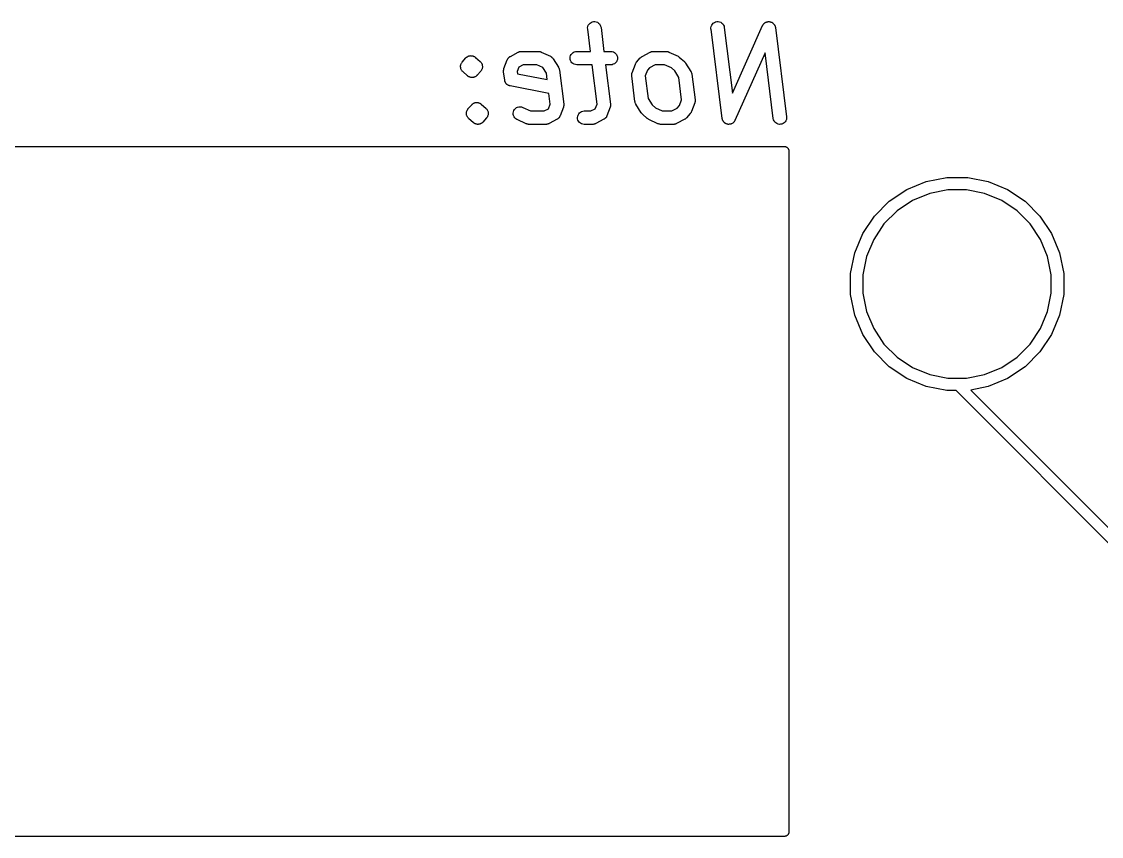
# Model space of a CAD drawing. Extents: x 123.5 to 170.1, y -121.6 to -90.
# Drawn here: x 136.56 to 148.65, y -99.11 to -89.99 of the extents above; entities that cross this region are included whole.
import ezdxf

# ---------------------------------------------------------------- set-up
doc = ezdxf.new("R2010")
doc.units = 0
doc.layers.add('BLACK', color=7, linetype='CONTINUOUS')

msp = doc.modelspace()

# ---------------------------------------------------------------- linework, layer by layer
at = {"layer": 'BLACK', "linetype": 'CONTINUOUS'}
for p, q in [((142.894, -90.0605), (142.897, -90.0461)), ((142.897, -90.0461), (142.902, -90.0325)), ((142.902, -90.0325), (142.91, -90.0202)), ((142.91, -90.0202), (142.921, -90.0097)), ((142.921, -90.0097), (142.933, -90.0014)), ((142.933, -90.0014), (142.946, -89.9955)), ((142.946, -89.9955), (142.96, -89.9924)), ((142.96, -89.9924), (142.975, -89.9921)), ((142.975, -89.9921), (142.989, -89.9947)), ((142.989, -89.9947), (143.003, -90)), ((143.003, -90), (143.015, -90.0078)), ((143.015, -90.0078), (143.026, -90.0179)), ((143.026, -90.0179), (143.034, -90.0299)), ((143.034, -90.0299), (143.04, -90.0433)), ((143.04, -90.0433), (143.044, -90.0576)), ((143.044, -90.0576), (143.077, -90.3252)), ((144.275, -90.0605), (144.278, -90.0461)), ((144.278, -90.0461), (144.283, -90.0325)), ((144.283, -90.0325), (144.291, -90.0202)), ((144.291, -90.0202), (144.301, -90.0097)), ((144.301, -90.0097), (144.314, -90.0014)), ((144.314, -90.0014), (144.327, -89.9955)), ((144.327, -89.9955), (144.341, -89.9924)), ((144.341, -89.9924), (144.356, -89.9921)), ((144.356, -89.9921), (144.37, -89.9947)), ((144.37, -89.9947), (144.384, -90)), ((144.384, -90), (144.396, -90.0078)), ((144.396, -90.0078), (144.407, -90.0179)), ((144.407, -90.0179), (144.415, -90.0299)), ((144.415, -90.0299), (144.421, -90.0433)), ((144.421, -90.0433), (144.424, -90.0576)), ((144.424, -90.0576), (144.516, -90.7909)), ((144.516, -90.7909), (144.853, -90.0363)), ((144.853, -90.0354), (144.854, -90.034)), ((144.853, -90.0363), (144.853, -90.0354)), ((144.854, -90.034), (144.855, -90.0325)), ((144.855, -90.0325), (144.858, -90.0277)), ((144.858, -90.0277), (144.861, -90.0227)), ((144.861, -90.0227), (144.862, -90.0215)), ((144.862, -90.0215), (144.863, -90.0202)), ((144.863, -90.0202), (144.867, -90.0161)), ((144.867, -90.0161), (144.871, -90.0118)), ((144.871, -90.0118), (144.872, -90.0108)), ((144.872, -90.0108), (144.873, -90.0097)), ((144.873, -90.0097), (144.878, -90.0064)), ((144.878, -90.0064), (144.882, -90.003)), ((144.882, -90.003), (144.884, -90.0023)), ((144.884, -90.0023), (144.885, -90.0014)), ((144.885, -90.0014), (144.89, -89.9991)), ((144.89, -89.9991), (144.895, -89.9966)), ((144.895, -89.9966), (144.897, -89.9962)), ((144.897, -89.9962), (144.898, -89.9955)), ((144.898, -89.9955), (144.904, -89.9943)), ((144.904, -89.9943), (144.91, -89.9928)), ((144.91, -89.9928), (144.911, -89.9927)), ((144.911, -89.9927), (144.913, -89.9924)), ((144.913, -89.9924), (144.918, -89.9923)), ((144.918, -89.9923), (144.924, -89.9919)), ((144.924, -89.9919), (144.926, -89.9921)), ((144.926, -89.9921), (144.927, -89.9921)), ((144.927, -89.9921), (144.933, -89.9931)), ((144.933, -89.9931), (144.939, -89.9939)), ((144.939, -89.9939), (144.94, -89.9944)), ((144.94, -89.9944), (144.942, -89.9947)), ((144.942, -89.9947), (144.947, -89.9968)), ((144.947, -89.9968), (144.953, -89.9986)), ((144.953, -89.9986), (144.954, -89.9994)), ((144.954, -89.9994), (144.955, -90)), ((144.955, -90), (144.96, -90.0031)), ((144.96, -90.0031), (144.965, -90.0059)), ((144.965, -90.0059), (144.966, -90.007)), ((144.966, -90.007), (144.968, -90.0078)), ((144.968, -90.0078), (144.972, -90.0118)), ((144.972, -90.0118), (144.976, -90.0156)), ((144.976, -90.0156), (144.977, -90.0169)), ((144.977, -90.0169), (144.978, -90.0179)), ((144.978, -90.0179), (144.982, -90.0226)), ((144.982, -90.0226), (144.985, -90.0272)), ((144.985, -90.0272), (144.986, -90.0286)), ((144.986, -90.0286), (144.987, -90.0299)), ((144.987, -90.0299), (144.989, -90.0352)), ((144.989, -90.0352), (144.992, -90.0403)), ((144.992, -90.0403), (144.992, -90.0418)), ((144.992, -90.0418), (144.993, -90.0433)), ((144.993, -90.0433), (144.994, -90.0489)), ((144.994, -90.0489), (144.995, -90.0544)), ((144.995, -90.0544), (144.996, -90.056)), ((144.996, -90.056), (144.996, -90.0576)), ((144.996, -90.0576), (145.121, -91.0576)), ((142.895, -90.0751), (142.894, -90.0605)), ((142.895, -90.0762), (142.895, -90.0751)), ((142.926, -90.3252), (142.895, -90.0762)), ((144.275, -90.0751), (144.275, -90.0605)), ((144.276, -90.0762), (144.275, -90.0751)), ((144.401, -91.0762), (144.276, -90.0762)), ((141.49, -90.4461), (141.532, -90.3984)), ((141.532, -90.3976), (141.536, -90.3942)), ((141.532, -90.3977), (141.532, -90.3976)), ((141.532, -90.3976), (141.532, -90.3976)), ((141.532, -90.3984), (141.532, -90.3977)), ((141.536, -90.3942), (141.54, -90.3907)), ((141.54, -90.3907), (141.541, -90.3893)), ((141.541, -90.3893), (141.543, -90.3878)), ((141.543, -90.3878), (141.548, -90.3852)), ((141.543, -90.3878), (141.543, -90.3878)), ((141.543, -90.3878), (141.543, -90.3878)), ((141.548, -90.3852), (141.552, -90.3823)), ((141.552, -90.3823), (141.554, -90.3814)), ((141.554, -90.3814), (141.556, -90.3802)), ((141.556, -90.3802), (141.56, -90.3785)), ((141.556, -90.3802), (141.556, -90.3802)), ((141.556, -90.3802), (141.556, -90.3802)), ((141.56, -90.3785), (141.565, -90.3765)), ((141.565, -90.3765), (141.567, -90.376)), ((141.567, -90.376), (141.569, -90.3752)), ((141.569, -90.3752), (141.569, -90.3752)), ((141.569, -90.3752), (141.57, -90.3752)), ((141.57, -90.3752), (141.574, -90.3744)), ((141.574, -90.3744), (141.579, -90.3733)), ((141.579, -90.3733), (141.582, -90.3733)), ((141.582, -90.3733), (141.584, -90.373)), ((141.584, -90.373), (141.584, -90.3729)), ((141.584, -90.3729), (141.589, -90.3732)), ((141.584, -90.373), (141.584, -90.373)), ((141.589, -90.3732), (141.594, -90.3731)), ((141.594, -90.3731), (141.596, -90.3735)), ((141.596, -90.3735), (141.599, -90.3736)), ((141.599, -90.3736), (141.599, -90.3736)), ((141.599, -90.3736), (141.599, -90.3736)), ((141.599, -90.3736), (141.603, -90.3747)), ((141.603, -90.3747), (141.608, -90.3756)), ((141.608, -90.3756), (141.611, -90.3765)), ((141.611, -90.3765), (141.613, -90.377)), ((141.613, -90.377), (141.613, -90.377)), ((141.613, -90.377), (141.613, -90.377)), ((141.613, -90.377), (141.617, -90.3791)), ((141.617, -90.3791), (141.622, -90.3809)), ((141.622, -90.3809), (141.624, -90.3822)), ((141.624, -90.3822), (141.626, -90.3831)), ((141.626, -90.3831), (141.626, -90.3832)), ((141.626, -90.3832), (141.626, -90.3832)), ((141.626, -90.3832), (141.63, -90.3861)), ((141.63, -90.3861), (141.634, -90.3888)), ((141.634, -90.3888), (141.636, -90.3904)), ((141.636, -90.3904), (141.638, -90.3917)), ((141.638, -90.3917), (141.638, -90.3918)), ((141.638, -90.3918), (141.638, -90.3918)), ((141.638, -90.3918), (141.692, -90.4394)), ((141.958, -90.5167), (141.994, -90.4215)), ((141.994, -90.4205), (141.997, -90.4164)), ((141.994, -90.4215), (141.994, -90.4205)), ((141.997, -90.4164), (141.998, -90.4122)), ((141.998, -90.4122), (142, -90.4099)), ((142, -90.4099), (142.001, -90.4075)), ((142.001, -90.4075), (142.004, -90.4039)), ((142.004, -90.4039), (142.006, -90.4001)), ((142.006, -90.4001), (142.008, -90.3981)), ((142.008, -90.3981), (142.01, -90.396)), ((142.01, -90.396), (142.014, -90.393)), ((142.014, -90.393), (142.017, -90.3898)), ((142.017, -90.3898), (142.019, -90.3882)), ((142.019, -90.3882), (142.021, -90.3864)), ((142.021, -90.3864), (142.025, -90.3842)), ((142.025, -90.3842), (142.029, -90.3817)), ((142.029, -90.3817), (142.118, -90.334)), ((142.118, -90.334), (142.119, -90.3336)), ((142.119, -90.3336), (142.122, -90.3324)), ((142.122, -90.3324), (142.125, -90.3309)), ((142.125, -90.3309), (142.129, -90.3297)), ((142.129, -90.3297), (142.133, -90.3281)), ((142.133, -90.3281), (142.136, -90.3276)), ((142.136, -90.3276), (142.139, -90.3266)), ((142.139, -90.3266), (142.143, -90.3262)), ((142.143, -90.3262), (142.147, -90.3255)), ((142.147, -90.3255), (142.15, -90.3255)), ((142.15, -90.3255), (142.154, -90.3252)), ((142.154, -90.3252), (142.344, -90.3252)), ((142.344, -90.3252), (142.345, -90.3252)), ((142.345, -90.3252), (142.346, -90.3254)), ((142.346, -90.3254), (142.348, -90.3253)), ((142.348, -90.3253), (142.354, -90.3262)), ((142.354, -90.3262), (142.36, -90.3269)), ((142.36, -90.3269), (142.361, -90.3272)), ((142.361, -90.3272), (142.362, -90.3274)), ((142.362, -90.3274), (142.368, -90.3295)), ((142.368, -90.3295), (142.374, -90.3313)), ((142.374, -90.3313), (142.375, -90.3319)), ((142.375, -90.3319), (142.376, -90.3324)), ((142.376, -90.3324), (142.477, -90.38)), ((142.477, -90.38), (142.478, -90.3804)), ((142.478, -90.3804), (142.483, -90.3837)), ((142.483, -90.3837), (142.489, -90.3868)), ((142.489, -90.3868), (142.49, -90.3875)), ((142.49, -90.3875), (142.491, -90.3881)), ((142.491, -90.3881), (142.495, -90.3923)), ((142.495, -90.3923), (142.5, -90.3965)), ((142.5, -90.3965), (142.501, -90.3973)), ((142.501, -90.3973), (142.501, -90.398)), ((142.501, -90.398), (142.505, -90.4031)), ((142.505, -90.4031), (142.509, -90.4081)), ((142.509, -90.4081), (142.568, -90.5033)), ((142.698, -90.3997), (142.699, -90.3851)), ((142.699, -90.4143), (142.698, -90.3997)), ((142.699, -90.3851), (142.704, -90.3712)), ((142.703, -90.4283), (142.699, -90.4143)), ((142.704, -90.3712), (142.71, -90.3583)), ((142.71, -90.3583), (142.72, -90.347)), ((142.72, -90.347), (142.731, -90.3377)), ((142.731, -90.3377), (142.744, -90.3309)), ((142.744, -90.3309), (142.758, -90.3266)), ((142.758, -90.3266), (142.773, -90.3252)), ((142.773, -90.3252), (142.926, -90.3252)), ((143.077, -90.3252), (143.154, -90.3252)), ((143.154, -90.3252), (143.155, -90.3252)), ((143.155, -90.3252), (143.169, -90.3269)), ((143.169, -90.3269), (143.183, -90.3313)), ((143.183, -90.3313), (143.196, -90.3383)), ((143.196, -90.3383), (143.207, -90.3477)), ((143.207, -90.3477), (143.216, -90.3591)), ((143.216, -90.3591), (143.223, -90.3721)), ((143.223, -90.3721), (143.227, -90.3862)), ((143.227, -90.4153), (143.223, -90.4293)), ((143.227, -90.3862), (143.229, -90.4007)), ((143.229, -90.4007), (143.227, -90.4153)), ((143.442, -90.4461), (143.484, -90.3984)), ((143.484, -90.3984), (143.485, -90.3977)), ((143.485, -90.3977), (143.489, -90.3938)), ((143.489, -90.3938), (143.493, -90.3898)), ((143.493, -90.3898), (143.494, -90.3889)), ((143.494, -90.3889), (143.496, -90.3878)), ((143.496, -90.3878), (143.5, -90.3848)), ((143.5, -90.3848), (143.505, -90.3817)), ((143.505, -90.3817), (143.594, -90.334)), ((143.594, -90.334), (143.595, -90.3336)), ((143.595, -90.3336), (143.598, -90.3324)), ((143.598, -90.3324), (143.601, -90.3309)), ((143.601, -90.3309), (143.605, -90.3297)), ((143.605, -90.3297), (143.609, -90.3281)), ((143.609, -90.3281), (143.612, -90.3276)), ((143.612, -90.3276), (143.615, -90.3266)), ((143.615, -90.3266), (143.619, -90.3262)), ((143.619, -90.3262), (143.623, -90.3255)), ((143.623, -90.3255), (143.627, -90.3255)), ((143.627, -90.3255), (143.63, -90.3252)), ((143.63, -90.3252), (143.773, -90.3252)), ((143.773, -90.3252), (143.774, -90.3252)), ((143.774, -90.3252), (143.775, -90.3254)), ((143.775, -90.3254), (143.776, -90.3253)), ((143.776, -90.3253), (143.782, -90.3262)), ((143.782, -90.3262), (143.788, -90.3269)), ((143.788, -90.3269), (143.789, -90.3272)), ((143.789, -90.3272), (143.791, -90.3274)), ((143.791, -90.3274), (143.796, -90.3295)), ((143.796, -90.3295), (143.802, -90.3313)), ((143.802, -90.3313), (143.803, -90.3319)), ((143.803, -90.3319), (143.805, -90.3324)), ((143.805, -90.3324), (143.906, -90.38)), ((143.906, -90.38), (143.907, -90.3804)), ((143.907, -90.3804), (143.909, -90.3819)), ((143.909, -90.3819), (143.912, -90.3832)), ((143.912, -90.3832), (143.915, -90.3858)), ((143.915, -90.3858), (143.919, -90.3881)), ((143.919, -90.3881), (143.921, -90.3901)), ((143.921, -90.3901), (143.924, -90.3918)), ((143.924, -90.3918), (143.977, -90.4394)), ((144.88, -90.3429), (144.544, -91.0975)), ((144.972, -91.0762), (144.88, -90.3429)), ((141.472, -90.4845), (141.474, -90.4779)), ((141.472, -90.485), (141.472, -90.4845)), ((141.472, -90.4856), (141.472, -90.485)), ((141.472, -90.4923), (141.472, -90.4856)), ((141.472, -90.4991), (141.472, -90.4923)), ((141.472, -90.4996), (141.472, -90.4991)), ((141.472, -90.5002), (141.472, -90.4996)), ((141.473, -90.5068), (141.472, -90.5002)), ((141.474, -90.5136), (141.473, -90.5068)), ((141.474, -90.4779), (141.475, -90.4713)), ((141.474, -90.5141), (141.474, -90.5136)), ((141.474, -90.5146), (141.474, -90.5141)), ((141.476, -90.521), (141.474, -90.5146)), ((141.475, -90.4713), (141.476, -90.4708)), ((141.476, -90.4703), (141.479, -90.4641)), ((141.476, -90.4708), (141.476, -90.4703)), ((141.479, -90.5273), (141.476, -90.521)), ((141.479, -90.4641), (141.481, -90.458)), ((141.479, -90.5278), (141.479, -90.5273)), ((141.479, -90.5283), (141.479, -90.5278)), ((141.483, -90.5341), (141.479, -90.5283)), ((141.481, -90.458), (141.482, -90.4575)), ((141.482, -90.457), (141.486, -90.4516)), ((141.482, -90.4575), (141.482, -90.457)), ((141.486, -90.5399), (141.483, -90.5341)), ((141.486, -90.4516), (141.49, -90.4461)), ((141.486, -90.5403), (141.486, -90.5399)), ((141.487, -90.5408), (141.486, -90.5403)), ((141.491, -90.5458), (141.487, -90.5408)), ((141.692, -90.4394), (141.692, -90.4401)), ((141.692, -90.4401), (141.697, -90.4451)), ((141.697, -90.4451), (141.701, -90.4501)), ((141.702, -90.5394), (141.698, -90.5448)), ((141.701, -90.4501), (141.702, -90.4506)), ((141.702, -90.4506), (141.702, -90.451)), ((141.702, -90.451), (141.706, -90.4568)), ((141.706, -90.5339), (141.702, -90.5394)), ((141.706, -90.4568), (141.709, -90.4626)), ((141.707, -90.5329), (141.706, -90.5334)), ((141.706, -90.5334), (141.706, -90.5339)), ((141.709, -90.5268), (141.707, -90.5329)), ((141.709, -90.4626), (141.709, -90.4631)), ((141.709, -90.4631), (141.71, -90.4636)), ((141.712, -90.5207), (141.709, -90.5268)), ((141.71, -90.4636), (141.712, -90.47)), ((141.712, -90.47), (141.714, -90.4763)), ((141.713, -90.5196), (141.712, -90.5201)), ((141.712, -90.5201), (141.712, -90.5207)), ((141.714, -90.5131), (141.713, -90.5196)), ((141.714, -90.4763), (141.714, -90.4768)), ((141.714, -90.4768), (141.714, -90.4774)), ((141.714, -90.4774), (141.715, -90.4841)), ((141.716, -90.5065), (141.714, -90.5131)), ((141.715, -90.4841), (141.717, -90.4907)), ((141.717, -90.4918), (141.716, -90.4986)), ((141.716, -90.4986), (141.716, -90.5054)), ((141.716, -90.5054), (141.716, -90.5059)), ((141.716, -90.5059), (141.716, -90.5065)), ((141.717, -90.4907), (141.717, -90.4913)), ((141.717, -90.4913), (141.717, -90.4918)), ((141.954, -90.5338), (141.955, -90.5309)), ((141.954, -90.5367), (141.954, -90.5338)), ((141.954, -90.5411), (141.954, -90.5367)), ((141.954, -90.5455), (141.954, -90.5411)), ((141.955, -90.5309), (141.956, -90.5266)), ((141.956, -90.5266), (141.957, -90.5223)), ((141.957, -90.5223), (141.958, -90.5196)), ((141.958, -90.5196), (141.958, -90.5167)), ((142.125, -90.5007), (142.105, -90.5521)), ((142.172, -90.4752), (142.125, -90.5007)), ((142.327, -90.4752), (142.172, -90.4752)), ((142.393, -90.5063), (142.327, -90.4752)), ((142.432, -90.5688), (142.393, -90.5063)), ((142.568, -90.5033), (142.569, -90.5042)), ((142.569, -90.5042), (142.569, -90.5052)), ((142.569, -90.5052), (142.57, -90.5061)), ((142.57, -90.5061), (142.573, -90.5118)), ((142.573, -90.5118), (142.575, -90.5174)), ((142.575, -90.5174), (142.576, -90.5185)), ((142.576, -90.5185), (142.576, -90.5195)), ((142.576, -90.5195), (142.577, -90.5256)), ((142.577, -90.5256), (142.579, -90.5316)), ((142.579, -90.5316), (142.579, -90.5327)), ((142.579, -90.5327), (142.579, -90.5338)), ((142.579, -90.5338), (142.627, -90.9147)), ((142.71, -90.4413), (142.703, -90.4283)), ((142.719, -90.4527), (142.71, -90.4413)), ((142.73, -90.4621), (142.719, -90.4527)), ((142.743, -90.4691), (142.73, -90.4621)), ((142.757, -90.4736), (142.743, -90.4691)), ((142.772, -90.4752), (142.757, -90.4736)), ((142.773, -90.4752), (142.772, -90.4752)), ((142.945, -90.4752), (142.773, -90.4752)), ((143, -90.915), (142.945, -90.4752)), ((143.154, -90.4752), (143.096, -90.4752)), ((143.096, -90.4752), (143.151, -90.9147)), ((143.168, -90.4738), (143.154, -90.4752)), ((143.182, -90.4696), (143.168, -90.4738)), ((143.195, -90.4627), (143.182, -90.4696)), ((143.206, -90.4534), (143.195, -90.4627)), ((143.216, -90.4422), (143.206, -90.4534)), ((143.223, -90.4293), (143.216, -90.4422)), ((143.393, -90.5644), (143.429, -90.4691)), ((143.429, -90.4681), (143.432, -90.4631)), ((143.429, -90.4691), (143.429, -90.4681)), ((143.432, -90.4631), (143.434, -90.458)), ((143.434, -90.458), (143.435, -90.4566)), ((143.435, -90.4566), (143.436, -90.4551)), ((143.436, -90.4551), (143.439, -90.4507)), ((143.439, -90.4507), (143.442, -90.4461)), ((143.564, -90.5346), (143.54, -90.5997)), ((143.588, -90.5076), (143.564, -90.5346)), ((143.649, -90.4752), (143.588, -90.5076)), ((143.756, -90.4752), (143.649, -90.4752)), ((143.832, -90.5111), (143.756, -90.4752)), ((143.87, -90.5443), (143.832, -90.5111)), ((143.977, -90.4394), (143.978, -90.4401)), ((143.978, -90.4401), (143.98, -90.4422)), ((143.98, -90.4422), (143.982, -90.4441)), ((143.982, -90.4441), (143.985, -90.4477)), ((143.985, -90.4477), (143.988, -90.451)), ((143.988, -90.451), (143.989, -90.4534)), ((143.989, -90.4534), (143.991, -90.4557)), ((143.991, -90.4557), (144.051, -90.5509)), ((141.496, -90.5508), (141.491, -90.5458)), ((141.497, -90.5515), (141.496, -90.5508)), ((141.55, -90.5991), (141.497, -90.5515)), ((141.55, -90.5992), (141.55, -90.5991)), ((141.55, -90.5991), (141.55, -90.5991)), ((141.552, -90.6005), (141.55, -90.5992)), ((141.554, -90.6021), (141.552, -90.6005)), ((141.558, -90.6048), (141.554, -90.6021)), ((141.562, -90.6077), (141.558, -90.6048)), ((141.562, -90.6078), (141.562, -90.6077)), ((141.564, -90.6087), (141.562, -90.6078)), ((141.562, -90.6078), (141.562, -90.6078)), ((141.566, -90.61), (141.564, -90.6087)), ((141.571, -90.6118), (141.566, -90.61)), ((141.575, -90.6139), (141.571, -90.6118)), ((141.578, -90.6144), (141.575, -90.6139)), ((141.575, -90.6139), (141.575, -90.6139)), ((141.575, -90.6139), (141.575, -90.6139)), ((141.58, -90.6153), (141.578, -90.6144)), ((141.585, -90.6162), (141.58, -90.6153)), ((141.59, -90.6173), (141.585, -90.6162)), ((141.592, -90.6174), (141.59, -90.6173)), ((141.59, -90.6173), (141.59, -90.6173)), ((141.59, -90.6173), (141.59, -90.6173)), ((141.594, -90.6178), (141.592, -90.6174)), ((141.599, -90.6177), (141.594, -90.6178)), ((141.604, -90.618), (141.599, -90.6177)), ((141.607, -90.6176), (141.604, -90.618)), ((141.604, -90.618), (141.604, -90.618)), ((141.604, -90.618), (141.604, -90.618)), ((141.609, -90.6176), (141.607, -90.6176)), ((141.614, -90.6165), (141.609, -90.6176)), ((141.619, -90.6157), (141.614, -90.6165)), ((141.621, -90.6149), (141.619, -90.6157)), ((141.619, -90.6157), (141.619, -90.6157)), ((141.619, -90.6157), (141.619, -90.6157)), ((141.623, -90.6144), (141.621, -90.6149)), ((141.628, -90.6124), (141.623, -90.6144)), ((141.632, -90.6107), (141.628, -90.6124)), ((141.634, -90.6095), (141.632, -90.6107)), ((141.632, -90.6107), (141.632, -90.6107)), ((141.632, -90.6107), (141.632, -90.6107)), ((141.637, -90.6086), (141.634, -90.6095)), ((141.641, -90.6057), (141.637, -90.6086)), ((141.645, -90.6032), (141.641, -90.6057)), ((141.647, -90.6016), (141.645, -90.6031)), ((141.645, -90.6031), (141.645, -90.6031)), ((141.645, -90.6031), (141.645, -90.6032)), ((141.649, -90.6002), (141.647, -90.6016)), ((141.652, -90.5967), (141.649, -90.6002)), ((141.656, -90.5933), (141.652, -90.5967)), ((141.698, -90.5448), (141.656, -90.5925)), ((141.656, -90.5925), (141.656, -90.5932)), ((141.656, -90.5932), (141.656, -90.5933)), ((141.656, -90.5933), (141.656, -90.5933)), ((141.954, -90.5484), (141.954, -90.5455)), ((141.954, -90.5513), (141.954, -90.5484)), ((141.954, -90.5524), (141.954, -90.5513)), ((141.966, -90.6476), (141.954, -90.5524)), ((141.967, -90.6501), (141.966, -90.6476)), ((141.967, -90.6526), (141.967, -90.6501)), ((141.968, -90.6572), (141.967, -90.6526)), ((141.969, -90.6619), (141.968, -90.6572)), ((141.97, -90.6642), (141.969, -90.6619)), ((142.105, -90.5521), (142.108, -90.5751)), ((142.108, -90.5751), (142.441, -90.6401)), ((142.441, -90.6401), (142.432, -90.5688)), ((143.388, -90.5843), (143.389, -90.5814)), ((143.388, -90.5887), (143.388, -90.5843)), ((143.388, -90.5931), (143.388, -90.5887)), ((143.389, -90.596), (143.388, -90.5931)), ((143.389, -90.5785), (143.39, -90.5742)), ((143.389, -90.5814), (143.389, -90.5785)), ((143.389, -90.599), (143.389, -90.596)), ((143.389, -90.6), (143.389, -90.599)), ((143.424, -90.8857), (143.389, -90.6)), ((143.39, -90.5742), (143.391, -90.5699)), ((143.391, -90.5699), (143.392, -90.5672)), ((143.392, -90.5672), (143.393, -90.5644)), ((143.54, -90.5997), (143.571, -90.8507)), ((143.915, -90.6164), (143.87, -90.5443)), ((143.946, -90.8674), (143.915, -90.6164)), ((144.051, -90.5509), (144.051, -90.5518)), ((144.051, -90.5518), (144.052, -90.5528)), ((144.052, -90.5528), (144.052, -90.5537)), ((144.052, -90.5537), (144.055, -90.5594)), ((144.055, -90.5594), (144.057, -90.565)), ((144.057, -90.565), (144.058, -90.5661)), ((144.058, -90.5661), (144.058, -90.5671)), ((144.058, -90.5671), (144.06, -90.5732)), ((144.06, -90.5732), (144.061, -90.5792)), ((144.061, -90.5792), (144.061, -90.5803)), ((144.061, -90.5803), (144.061, -90.5814)), ((144.061, -90.5814), (144.097, -90.8671)), ((141.971, -90.6666), (141.97, -90.6642)), ((141.973, -90.6709), (141.971, -90.6666)), ((141.975, -90.6753), (141.973, -90.6709)), ((141.977, -90.6773), (141.975, -90.6753)), ((141.978, -90.6796), (141.977, -90.6773)), ((141.981, -90.6833), (141.978, -90.6796)), ((141.984, -90.6872), (141.981, -90.6833)), ((141.985, -90.689), (141.984, -90.6872)), ((141.987, -90.6909), (141.985, -90.689)), ((141.991, -90.694), (141.987, -90.6909)), ((141.994, -90.6973), (141.991, -90.694)), ((141.996, -90.6987), (141.994, -90.6973)), ((141.998, -90.7003), (141.996, -90.6987)), ((142.003, -90.7026), (141.998, -90.7003)), ((142.007, -90.7052), (142.003, -90.7026)), ((142.009, -90.7061), (142.007, -90.7052)), ((142.011, -90.7073), (142.009, -90.7061)), ((142.016, -90.7088), (142.011, -90.7073)), ((142.02, -90.7105), (142.016, -90.7088)), ((142.023, -90.711), (142.02, -90.7105)), ((142.025, -90.7117), (142.023, -90.711)), ((142.026, -90.7119), (142.025, -90.7117)), ((142.461, -90.7968), (142.026, -90.7119)), ((141.619, -90.9052), (141.621, -90.904)), ((141.621, -90.904), (141.626, -90.9023)), ((141.621, -90.904), (141.621, -90.904)), ((141.621, -90.904), (141.621, -90.904)), ((141.626, -90.9023), (141.631, -90.9003)), ((141.631, -90.9003), (141.633, -90.8998)), ((141.633, -90.8998), (141.635, -90.899)), ((141.635, -90.899), (141.64, -90.8982)), ((141.635, -90.899), (141.635, -90.899)), ((141.635, -90.899), (141.635, -90.899)), ((141.64, -90.8982), (141.645, -90.8972)), ((141.645, -90.8972), (141.647, -90.8971)), ((141.647, -90.8971), (141.649, -90.8968)), ((141.649, -90.8968), (141.649, -90.8968)), ((141.649, -90.8968), (141.649, -90.8968)), ((141.649, -90.8968), (141.654, -90.897)), ((141.654, -90.897), (141.659, -90.8969)), ((141.659, -90.8969), (141.662, -90.8973)), ((141.662, -90.8973), (141.664, -90.8974)), ((141.664, -90.8974), (141.664, -90.8974)), ((141.664, -90.8974), (141.664, -90.8974)), ((141.664, -90.8974), (141.669, -90.8986)), ((141.669, -90.8986), (141.674, -90.8994)), ((141.674, -90.8994), (141.676, -90.9003)), ((141.676, -90.9003), (141.678, -90.9008)), ((141.678, -90.9008), (141.678, -90.9008)), ((141.678, -90.9008), (141.678, -90.9008)), ((141.678, -90.9008), (141.683, -90.9029)), ((141.683, -90.9029), (141.688, -90.9047)), ((141.688, -90.9047), (141.689, -90.906)), ((142.476, -90.915), (142.461, -90.7968)), ((143.425, -90.8868), (143.424, -90.8857)), ((143.425, -90.8879), (143.425, -90.8868)), ((143.426, -90.8939), (143.425, -90.8879)), ((143.428, -90.9), (143.426, -90.8939)), ((143.428, -90.901), (143.428, -90.9)), ((143.428, -90.9021), (143.428, -90.901)), ((143.431, -90.9077), (143.428, -90.9021)), ((143.571, -90.8507), (143.616, -90.9227)), ((143.922, -90.9325), (143.946, -90.8674)), ((144.093, -90.9027), (144.057, -90.998)), ((144.094, -90.8999), (144.093, -90.9027)), ((144.095, -90.8972), (144.094, -90.8999)), ((144.096, -90.8929), (144.095, -90.8972)), ((144.097, -90.8886), (144.096, -90.8929)), ((144.097, -90.8671), (144.097, -90.8681)), ((144.097, -90.8681), (144.097, -90.8711)), ((144.097, -90.8711), (144.098, -90.874)), ((144.098, -90.874), (144.097, -90.8784)), ((144.097, -90.8784), (144.097, -90.8828)), ((144.097, -90.8828), (144.097, -90.8857)), ((144.097, -90.8857), (144.097, -90.8886)), ((141.537, -91.0161), (141.538, -91.0094)), ((141.537, -91.0229), (141.537, -91.0161)), ((141.537, -91.0234), (141.537, -91.0229)), ((141.537, -91.024), (141.537, -91.0234)), ((141.538, -91.0306), (141.537, -91.024)), ((141.538, -91.0083), (141.539, -91.0017)), ((141.538, -91.0088), (141.538, -91.0083)), ((141.538, -91.0094), (141.538, -91.0088)), ((141.539, -91.0017), (141.541, -90.9951)), ((141.541, -90.9941), (141.544, -90.9879)), ((141.541, -90.9946), (141.541, -90.9941)), ((141.541, -90.9951), (141.541, -90.9946)), ((141.544, -90.9879), (141.547, -90.9818)), ((141.547, -90.9813), (141.548, -90.9808)), ((141.547, -90.9818), (141.547, -90.9813)), ((141.548, -90.9808), (141.552, -90.9754)), ((141.552, -90.9754), (141.555, -90.9699)), ((141.555, -90.9699), (141.597, -90.9223)), ((141.597, -90.9223), (141.598, -90.9215)), ((141.598, -90.9214), (141.602, -90.9181)), ((141.598, -90.9215), (141.598, -90.9214)), ((141.598, -90.9214), (141.598, -90.9214)), ((141.602, -90.9181), (141.605, -90.9145)), ((141.605, -90.9145), (141.607, -90.9132)), ((141.607, -90.9132), (141.609, -90.9116)), ((141.609, -90.9116), (141.613, -90.909)), ((141.609, -90.9116), (141.609, -90.9116)), ((141.609, -90.9116), (141.609, -90.9116)), ((141.613, -90.909), (141.617, -90.9061)), ((141.617, -90.9061), (141.619, -90.9052)), ((141.689, -90.906), (141.692, -90.9069)), ((141.692, -90.9069), (141.692, -90.907)), ((141.692, -90.907), (141.692, -90.907)), ((141.692, -90.907), (141.696, -90.9099)), ((141.696, -90.9099), (141.7, -90.9126)), ((141.7, -90.9126), (141.702, -90.9142)), ((141.702, -90.9142), (141.703, -90.9155)), ((141.703, -90.9155), (141.703, -90.9156)), ((141.703, -90.9156), (141.703, -90.9156)), ((141.703, -90.9156), (141.757, -90.9632)), ((141.757, -90.9632), (141.758, -90.9639)), ((141.758, -90.9639), (141.762, -90.969)), ((141.762, -90.969), (141.767, -90.9739)), ((141.767, -90.9739), (141.767, -90.9744)), ((141.767, -90.9744), (141.768, -90.9748)), ((141.768, -90.9748), (141.771, -90.9806)), ((141.771, -90.9806), (141.775, -90.9864)), ((141.775, -90.9864), (141.775, -90.9869)), ((141.775, -90.9869), (141.775, -90.9874)), ((141.775, -90.9874), (141.777, -90.9938)), ((141.777, -90.9938), (141.78, -91.0001)), ((141.78, -91.0001), (141.78, -91.0006)), ((141.78, -91.0006), (141.78, -91.0012)), ((141.78, -91.0012), (141.781, -91.0079)), ((141.781, -91.0079), (141.782, -91.0145)), ((141.782, -91.0145), (141.782, -91.0151)), ((141.782, -91.0151), (141.782, -91.0156)), ((141.782, -91.0156), (141.782, -91.0224)), ((141.782, -91.0224), (141.782, -91.0292)), ((142.061, -91.0151), (142.063, -91.0006)), ((142.061, -91.0297), (142.061, -91.0151)), ((142.063, -91.0006), (142.068, -90.9869)), ((142.068, -90.9869), (142.076, -90.9743)), ((142.076, -90.9743), (142.086, -90.9635)), ((142.086, -90.9635), (142.097, -90.9548)), ((142.097, -90.9548), (142.111, -90.9486)), ((142.111, -90.9486), (142.125, -90.9451)), ((142.125, -90.9451), (142.139, -90.9444)), ((142.139, -90.9444), (142.154, -90.9465)), ((142.154, -90.9465), (142.168, -90.9514)), ((142.168, -90.9514), (142.254, -90.9919)), ((142.254, -90.9919), (142.409, -90.9919)), ((142.409, -90.9919), (142.456, -90.9664)), ((142.456, -90.9664), (142.476, -90.915)), ((142.623, -90.9504), (142.587, -91.0456)), ((142.624, -90.9448), (142.623, -90.9475)), ((142.623, -90.9475), (142.623, -90.9504)), ((142.625, -90.9405), (142.624, -90.9448)), ((142.626, -90.9362), (142.625, -90.9405)), ((142.627, -90.9333), (142.626, -90.9362)), ((142.627, -90.9147), (142.627, -90.9158)), ((142.627, -90.9158), (142.627, -90.9187)), ((142.627, -90.9187), (142.627, -90.9216)), ((142.627, -90.9216), (142.627, -90.926)), ((142.627, -90.926), (142.627, -90.9304)), ((142.627, -90.9304), (142.627, -90.9333)), ((142.787, -91.0378), (142.794, -91.0249)), ((142.794, -91.0249), (142.803, -91.0137)), ((142.803, -91.0137), (142.814, -91.0044)), ((142.814, -91.0044), (142.827, -90.9975)), ((142.827, -90.9975), (142.841, -90.9933)), ((142.841, -90.9933), (142.856, -90.9919)), ((142.856, -90.9919), (142.932, -90.9919)), ((142.932, -90.9919), (142.98, -90.9664)), ((142.98, -90.9664), (143, -90.915)), ((143.146, -90.9504), (143.111, -91.0456)), ((143.147, -90.9475), (143.146, -90.9504)), ((143.148, -90.9448), (143.147, -90.9475)), ((143.149, -90.9405), (143.148, -90.9448)), ((143.15, -90.9362), (143.149, -90.9405)), ((143.151, -90.9304), (143.15, -90.9333)), ((143.15, -90.9333), (143.15, -90.9362)), ((143.151, -90.9147), (143.151, -90.9158)), ((143.151, -90.9158), (143.151, -90.9187)), ((143.151, -90.9187), (143.151, -90.9216)), ((143.151, -90.9216), (143.151, -90.926)), ((143.151, -90.926), (143.151, -90.9304)), ((143.434, -90.9134), (143.431, -90.9077)), ((143.434, -90.9143), (143.434, -90.9134)), ((143.435, -90.9153), (143.434, -90.9143)), ((143.435, -90.9162), (143.435, -90.9153)), ((143.495, -91.0114), (143.435, -90.9162)), ((143.497, -91.0137), (143.495, -91.0114)), ((143.498, -91.0161), (143.497, -91.0137)), ((143.501, -91.0194), (143.498, -91.0161)), ((143.504, -91.023), (143.501, -91.0194)), ((143.506, -91.0249), (143.504, -91.023)), ((143.508, -91.027), (143.506, -91.0249)), ((143.616, -90.9227), (143.654, -90.956)), ((143.654, -90.956), (143.73, -90.9919)), ((143.73, -90.9919), (143.837, -90.9919)), ((143.837, -90.9919), (143.898, -90.9595)), ((143.898, -90.9595), (143.922, -90.9325)), ((144.043, -91.021), (144.002, -91.0686)), ((144.047, -91.0164), (144.043, -91.021)), ((144.05, -91.012), (144.047, -91.0164)), ((144.051, -91.0105), (144.05, -91.012)), ((144.052, -91.0091), (144.051, -91.0105)), ((144.054, -91.004), (144.052, -91.0091)), ((144.057, -90.999), (144.054, -91.004)), ((144.057, -90.998), (144.057, -90.999)), ((141.539, -91.0374), (141.538, -91.0306)), ((141.539, -91.0379), (141.539, -91.0374)), ((141.539, -91.0384), (141.539, -91.0379)), ((141.542, -91.0448), (141.539, -91.0384)), ((141.544, -91.0512), (141.542, -91.0448)), ((141.544, -91.0516), (141.544, -91.0512)), ((141.545, -91.0522), (141.544, -91.0516)), ((141.548, -91.0579), (141.545, -91.0522)), ((141.552, -91.0637), (141.548, -91.0579)), ((141.552, -91.0641), (141.552, -91.0637)), ((141.552, -91.0646), (141.552, -91.0641)), ((141.557, -91.0696), (141.552, -91.0646)), ((141.561, -91.0746), (141.557, -91.0696)), ((141.562, -91.0753), (141.561, -91.0746)), ((141.616, -91.1229), (141.562, -91.0753)), ((141.616, -91.123), (141.616, -91.1229)), ((141.618, -91.1243), (141.616, -91.123)), ((141.616, -91.123), (141.616, -91.123)), ((141.619, -91.1259), (141.618, -91.1243)), ((141.623, -91.1286), (141.619, -91.1259)), ((141.628, -91.1315), (141.623, -91.1286)), ((141.628, -91.1316), (141.628, -91.1315)), ((141.63, -91.1325), (141.628, -91.1316)), ((141.628, -91.1316), (141.628, -91.1316)), ((141.632, -91.1338), (141.63, -91.1325)), ((141.636, -91.1356), (141.632, -91.1338)), ((141.641, -91.1377), (141.636, -91.1356)), ((141.643, -91.1383), (141.641, -91.1377)), ((141.641, -91.1377), (141.641, -91.1377)), ((141.641, -91.1377), (141.641, -91.1377)), ((141.645, -91.1391), (141.643, -91.1383)), ((141.65, -91.14), (141.645, -91.1391)), ((141.655, -91.1411), (141.65, -91.14)), ((141.655, -91.1412), (141.655, -91.1411)), ((141.655, -91.1411), (141.655, -91.1411)), ((141.657, -91.1412), (141.655, -91.1412)), ((141.66, -91.1417), (141.657, -91.1412)), ((141.665, -91.1416), (141.66, -91.1417)), ((141.67, -91.1418), (141.665, -91.1416)), ((141.672, -91.1414), (141.67, -91.1418)), ((141.67, -91.1418), (141.67, -91.1418)), ((141.67, -91.1418), (141.67, -91.1418)), ((141.674, -91.1414), (141.672, -91.1414)), ((141.679, -91.1403), (141.674, -91.1414)), ((141.684, -91.1395), (141.679, -91.1403)), ((141.686, -91.1387), (141.684, -91.1395)), ((141.684, -91.1395), (141.684, -91.1395)), ((141.684, -91.1395), (141.684, -91.1395)), ((141.689, -91.1382), (141.686, -91.1387)), ((141.693, -91.1362), (141.689, -91.1382)), ((141.698, -91.1345), (141.693, -91.1362)), ((141.7, -91.1333), (141.698, -91.1345)), ((141.698, -91.1345), (141.698, -91.1345)), ((141.698, -91.1345), (141.698, -91.1345)), ((141.702, -91.1324), (141.7, -91.1333)), ((141.706, -91.1296), (141.702, -91.1324)), ((141.71, -91.127), (141.706, -91.1296)), ((141.712, -91.1254), (141.71, -91.1269)), ((141.71, -91.1269), (141.71, -91.1269)), ((141.71, -91.1269), (141.71, -91.127)), ((141.714, -91.1241), (141.712, -91.1254)), ((141.718, -91.1205), (141.714, -91.1241)), ((141.721, -91.1171), (141.718, -91.1205)), ((141.722, -91.1163), (141.721, -91.1171)), ((141.721, -91.1171), (141.721, -91.1171)), ((141.721, -91.1171), (141.721, -91.1171)), ((141.764, -91.0686), (141.722, -91.1163)), ((141.768, -91.0631), (141.764, -91.0686)), ((141.772, -91.0577), (141.768, -91.0631)), ((141.775, -91.0506), (141.772, -91.0567)), ((141.772, -91.0567), (141.772, -91.0572)), ((141.772, -91.0572), (141.772, -91.0577)), ((141.778, -91.0445), (141.775, -91.0506)), ((141.78, -91.0369), (141.778, -91.0434)), ((141.778, -91.0434), (141.778, -91.0439)), ((141.778, -91.0439), (141.778, -91.0445)), ((141.781, -91.0303), (141.78, -91.0369)), ((141.782, -91.0292), (141.781, -91.0297)), ((141.781, -91.0297), (141.781, -91.0303)), ((142.065, -91.0439), (142.061, -91.0297)), ((142.071, -91.0572), (142.065, -91.0439)), ((142.08, -91.0691), (142.071, -91.0572)), ((142.09, -91.079), (142.08, -91.0691)), ((142.103, -91.0867), (142.09, -91.079)), ((142.104, -91.0871), (142.103, -91.0867)), ((142.205, -91.1347), (142.104, -91.0871)), ((142.206, -91.1352), (142.205, -91.1347)), ((142.207, -91.1358), (142.206, -91.1352)), ((142.213, -91.1376), (142.207, -91.1358)), ((142.219, -91.1397), (142.213, -91.1376)), ((142.22, -91.1398), (142.219, -91.1397)), ((142.221, -91.1402), (142.22, -91.1398)), ((142.227, -91.1409), (142.221, -91.1402)), ((142.233, -91.1418), (142.227, -91.1409)), ((142.235, -91.1417), (142.233, -91.1418)), ((142.236, -91.1419), (142.235, -91.1417)), ((142.237, -91.1419), (142.236, -91.1419)), ((142.427, -91.1419), (142.237, -91.1419)), ((142.431, -91.1416), (142.427, -91.1419)), ((142.434, -91.1416), (142.431, -91.1416)), ((142.438, -91.1409), (142.434, -91.1416)), ((142.442, -91.1405), (142.438, -91.1409)), ((142.445, -91.1395), (142.442, -91.1405)), ((142.448, -91.1389), (142.445, -91.1395)), ((142.452, -91.1374), (142.448, -91.1389)), ((142.456, -91.1362), (142.452, -91.1374)), ((142.459, -91.1347), (142.456, -91.1362)), ((142.462, -91.1335), (142.459, -91.1347)), ((142.463, -91.1331), (142.462, -91.1335)), ((142.552, -91.0854), (142.463, -91.1331)), ((142.556, -91.0829), (142.552, -91.0854)), ((142.56, -91.0807), (142.556, -91.0829)), ((142.562, -91.0789), (142.56, -91.0807)), ((142.564, -91.0773), (142.562, -91.0789)), ((142.567, -91.0741), (142.564, -91.0773)), ((142.571, -91.0711), (142.567, -91.0741)), ((142.573, -91.069), (142.571, -91.0711)), ((142.575, -91.067), (142.573, -91.069)), ((142.577, -91.0632), (142.575, -91.067)), ((142.58, -91.0596), (142.577, -91.0632)), ((142.581, -91.0571), (142.58, -91.0596)), ((142.583, -91.0548), (142.581, -91.0571)), ((142.584, -91.0506), (142.583, -91.0548)), ((142.587, -91.0466), (142.584, -91.0506)), ((142.587, -91.0456), (142.587, -91.0466)), ((142.781, -91.0664), (142.783, -91.0518)), ((142.782, -91.0809), (142.781, -91.0664)), ((142.786, -91.095), (142.782, -91.0809)), ((142.783, -91.0518), (142.787, -91.0378)), ((142.793, -91.1079), (142.786, -91.095)), ((142.802, -91.1194), (142.793, -91.1079)), ((142.814, -91.1288), (142.802, -91.1194)), ((142.826, -91.1358), (142.814, -91.1288)), ((142.84, -91.1402), (142.826, -91.1358)), ((142.855, -91.1419), (142.84, -91.1402)), ((142.856, -91.1419), (142.855, -91.1419)), ((142.951, -91.1419), (142.856, -91.1419)), ((142.954, -91.1416), (142.951, -91.1419)), ((142.958, -91.1416), (142.954, -91.1416)), ((142.962, -91.1409), (142.958, -91.1416)), ((142.966, -91.1405), (142.962, -91.1409)), ((142.969, -91.1395), (142.966, -91.1405)), ((142.972, -91.1389), (142.969, -91.1395)), ((142.976, -91.1374), (142.972, -91.1389)), ((142.98, -91.1362), (142.976, -91.1374)), ((142.983, -91.1347), (142.98, -91.1362)), ((142.986, -91.1335), (142.983, -91.1347)), ((142.987, -91.1331), (142.986, -91.1335)), ((143.076, -91.0854), (142.987, -91.1331)), ((143.08, -91.0829), (143.076, -91.0854)), ((143.084, -91.0807), (143.08, -91.0829)), ((143.086, -91.0789), (143.084, -91.0807)), ((143.088, -91.0773), (143.086, -91.0789)), ((143.091, -91.0741), (143.088, -91.0773)), ((143.095, -91.0711), (143.091, -91.0741)), ((143.096, -91.069), (143.095, -91.0711)), ((143.098, -91.067), (143.096, -91.069)), ((143.101, -91.0632), (143.098, -91.067)), ((143.104, -91.0596), (143.101, -91.0632)), ((143.105, -91.0571), (143.104, -91.0596)), ((143.107, -91.0548), (143.105, -91.0571)), ((143.108, -91.0506), (143.107, -91.0548)), ((143.11, -91.0466), (143.108, -91.0506)), ((143.111, -91.0456), (143.11, -91.0466)), ((143.509, -91.0277), (143.508, -91.027)), ((143.562, -91.0753), (143.509, -91.0277)), ((143.564, -91.077), (143.562, -91.0753)), ((143.567, -91.079), (143.564, -91.077)), ((143.57, -91.0813), (143.567, -91.079)), ((143.574, -91.0839), (143.57, -91.0813)), ((143.577, -91.0851), (143.574, -91.0839)), ((143.579, -91.0867), (143.577, -91.0851)), ((143.58, -91.0871), (143.579, -91.0867)), ((143.681, -91.1347), (143.58, -91.0871)), ((143.682, -91.1352), (143.681, -91.1347)), ((143.684, -91.1358), (143.682, -91.1352)), ((143.689, -91.1376), (143.684, -91.1358)), ((143.695, -91.1397), (143.689, -91.1376)), ((143.696, -91.1398), (143.695, -91.1397)), ((143.698, -91.1402), (143.696, -91.1398)), ((143.704, -91.1409), (143.698, -91.1402)), ((143.709, -91.1418), (143.704, -91.1409)), ((143.711, -91.1417), (143.709, -91.1418)), ((143.712, -91.1419), (143.711, -91.1417)), ((143.713, -91.1419), (143.712, -91.1419)), ((143.856, -91.1419), (143.713, -91.1419)), ((143.859, -91.1416), (143.856, -91.1419)), ((143.862, -91.1416), (143.859, -91.1416)), ((143.866, -91.1409), (143.862, -91.1416)), ((143.871, -91.1405), (143.866, -91.1409)), ((143.874, -91.1395), (143.871, -91.1405)), ((143.877, -91.1389), (143.874, -91.1395)), ((143.881, -91.1374), (143.877, -91.1389)), ((143.885, -91.1362), (143.881, -91.1374)), ((143.887, -91.1347), (143.885, -91.1362)), ((143.89, -91.1335), (143.887, -91.1347)), ((143.891, -91.1331), (143.89, -91.1335)), ((143.981, -91.0854), (143.891, -91.1331)), ((143.985, -91.0823), (143.981, -91.0854)), ((143.99, -91.0793), (143.985, -91.0823)), ((143.991, -91.0782), (143.99, -91.0793)), ((143.993, -91.0773), (143.991, -91.0782)), ((143.997, -91.0733), (143.993, -91.0773)), ((144.001, -91.0694), (143.997, -91.0733)), ((144.002, -91.0686), (144.001, -91.0694)), ((144.401, -91.0777), (144.401, -91.0762)), ((144.401, -91.0793), (144.401, -91.0777)), ((144.403, -91.0849), (144.401, -91.0793)), ((144.404, -91.0905), (144.403, -91.0849)), ((144.404, -91.0919), (144.404, -91.0905)), ((144.405, -91.0934), (144.404, -91.0919)), ((144.407, -91.0986), (144.405, -91.0934)), ((144.41, -91.1038), (144.407, -91.0986)), ((144.411, -91.1051), (144.41, -91.1038)), ((144.411, -91.1066), (144.411, -91.1051)), ((144.415, -91.1111), (144.411, -91.1066)), ((144.418, -91.1158), (144.415, -91.1111)), ((144.419, -91.1169), (144.418, -91.1158)), ((144.42, -91.1182), (144.419, -91.1169)), ((144.425, -91.1219), (144.42, -91.1182)), ((144.429, -91.1259), (144.425, -91.1219)), ((144.43, -91.1268), (144.429, -91.1259)), ((144.431, -91.1278), (144.43, -91.1268)), ((144.436, -91.1307), (144.431, -91.1278)), ((144.441, -91.1338), (144.436, -91.1307)), ((144.443, -91.1344), (144.441, -91.1338)), ((144.444, -91.1351), (144.443, -91.1344)), ((144.449, -91.137), (144.444, -91.1351)), ((144.455, -91.1391), (144.449, -91.137)), ((144.456, -91.1394), (144.455, -91.1391)), ((144.458, -91.1399), (144.456, -91.1394)), ((144.464, -91.1406), (144.458, -91.1399)), ((144.469, -91.1417), (144.464, -91.1406)), ((144.471, -91.1416), (144.469, -91.1417)), ((144.472, -91.1418), (144.471, -91.1416)), ((144.478, -91.1415), (144.472, -91.1418)), ((144.484, -91.1414), (144.478, -91.1415)), ((144.485, -91.141), (144.484, -91.1414)), ((144.487, -91.1409), (144.485, -91.141)), ((144.492, -91.1395), (144.487, -91.1409)), ((144.498, -91.1382), (144.492, -91.1395)), ((144.5, -91.1376), (144.498, -91.1382)), ((144.501, -91.1372), (144.5, -91.1376)), ((144.506, -91.1347), (144.501, -91.1372)), ((144.512, -91.1324), (144.506, -91.1347)), ((144.513, -91.1315), (144.512, -91.1324)), ((144.514, -91.1308), (144.513, -91.1315)), ((144.519, -91.1273), (144.514, -91.1308)), ((144.524, -91.1241), (144.519, -91.1273)), ((144.525, -91.1229), (144.524, -91.1241)), ((144.526, -91.122), (144.525, -91.1229)), ((144.53, -91.1177), (144.526, -91.122)), ((144.534, -91.1135), (144.53, -91.1177)), ((144.535, -91.1122), (144.534, -91.1135)), ((144.536, -91.111), (144.535, -91.1122)), ((144.539, -91.1061), (144.536, -91.111)), ((144.542, -91.1012), (144.539, -91.1061)), ((144.543, -91.0984), (144.542, -91.0998)), ((144.542, -91.0998), (144.542, -91.1012)), ((144.544, -91.0975), (144.543, -91.0984)), ((144.975, -91.0905), (144.972, -91.0762)), ((144.981, -91.1038), (144.975, -91.0905)), ((144.99, -91.1158), (144.981, -91.1038)), ((145, -91.1259), (144.99, -91.1158)), ((145.013, -91.1338), (145, -91.1259)), ((145.026, -91.1391), (145.013, -91.1338)), ((145.041, -91.1417), (145.026, -91.1391)), ((145.055, -91.1414), (145.041, -91.1417)), ((145.07, -91.1382), (145.055, -91.1414)), ((145.083, -91.1324), (145.07, -91.1382)), ((145.095, -91.1241), (145.083, -91.1324)), ((145.105, -91.1135), (145.095, -91.1241)), ((145.113, -91.1012), (145.105, -91.1135)), ((145.119, -91.0876), (145.113, -91.1012)), ((145.121, -91.0733), (145.119, -91.0876)), ((145.121, -91.0576), (145.121, -91.0586)), ((145.121, -91.0586), (145.121, -91.0733)), ((129.54, -91.39), (145.097, -91.39)), ((145.097, -91.39), (145.098, -91.39)), ((145.098, -91.39), (145.098, -91.39)), ((145.098, -91.39), (145.098, -91.39)), ((145.098, -91.39), (145.098, -91.39)), ((145.098, -91.39), (145.103, -91.3905)), ((145.103, -91.3905), (145.108, -91.391)), ((145.108, -91.391), (145.108, -91.3911)), ((145.108, -91.3911), (145.108, -91.3911)), ((145.108, -91.3911), (145.112, -91.3925)), ((145.112, -91.3925), (145.117, -91.3939)), ((145.117, -91.3939), (145.117, -91.394)), ((145.117, -91.394), (145.117, -91.394)), ((145.117, -91.394), (145.121, -91.3963)), ((145.121, -91.3963), (145.125, -91.3985)), ((145.125, -91.3985), (145.126, -91.3987)), ((145.126, -91.3987), (145.126, -91.3987)), ((145.126, -91.3987), (145.129, -91.4017)), ((145.129, -91.4017), (145.133, -91.4048)), ((145.133, -91.4048), (145.133, -91.4049)), ((145.133, -91.4049), (145.133, -91.405)), ((145.133, -91.405), (145.136, -91.4086)), ((145.136, -91.4086), (145.139, -91.4123)), ((145.139, -91.4123), (145.139, -91.4125)), ((145.139, -91.4125), (145.139, -91.4126)), ((145.139, -91.4126), (145.141, -91.4167)), ((145.141, -91.4167), (145.144, -91.4209)), ((145.144, -91.4209), (145.144, -91.4211)), ((145.144, -91.4211), (145.144, -91.4213)), ((145.144, -91.4213), (145.145, -91.4257)), ((145.145, -91.4257), (145.147, -91.4303)), ((145.147, -91.4303), (145.147, -91.4305)), ((145.147, -91.4305), (145.147, -91.4306)), ((145.147, -91.4306), (145.147, -91.4353)), ((145.147, -91.4353), (145.147, -91.44)), ((145.147, -91.44), (145.147, -99.06)), ((146.683, -91.7812), (146.914, -91.7354)), ((146.914, -91.7354), (147.149, -91.7354)), ((147.149, -91.7354), (147.379, -91.7812)), ((146.27, -92.0018), (146.466, -91.8712)), ((146.466, -91.8712), (146.683, -91.7812)), ((147.379, -91.7812), (147.596, -91.8712)), ((147.596, -91.8712), (147.792, -92.0018)), ((146.724, -91.9152), (146.532, -91.9946)), ((146.927, -91.8747), (146.724, -91.9152)), ((147.135, -91.8747), (146.927, -91.8747)), ((147.339, -91.9152), (147.135, -91.8747)), ((147.53, -91.9946), (147.339, -91.9152)), ((146.104, -92.168), (146.27, -92.0018)), ((146.359, -92.11), (146.212, -92.2568)), ((146.532, -91.9946), (146.359, -92.11)), ((147.703, -92.11), (147.53, -91.9946)), ((147.85, -92.2568), (147.703, -92.11)), ((147.792, -92.0018), (147.958, -92.168)), ((145.974, -92.3634), (146.104, -92.168)), ((147.958, -92.168), (148.089, -92.3634)), ((146.212, -92.2568), (146.097, -92.4294)), ((147.965, -92.4294), (147.85, -92.2568)), ((145.884, -92.5805), (145.974, -92.3634)), ((146.097, -92.4294), (146.018, -92.6212)), ((148.044, -92.6212), (147.965, -92.4294)), ((148.089, -92.3634), (148.178, -92.5805)), ((145.838, -92.8111), (145.884, -92.5805)), ((148.178, -92.5805), (148.224, -92.8111)), ((146.018, -92.6212), (145.977, -92.8248)), ((148.085, -92.8248), (148.044, -92.6212)), ((145.838, -93.0461), (145.838, -92.8111)), ((145.977, -92.8248), (145.977, -93.0324)), ((148.085, -93.0324), (148.085, -92.8248)), ((148.224, -92.8111), (148.224, -93.0461)), ((145.884, -93.2767), (145.838, -93.0461)), ((145.977, -93.0324), (146.018, -93.236)), ((148.044, -93.236), (148.085, -93.0324)), ((148.224, -93.0461), (148.178, -93.2767)), ((145.974, -93.4938), (145.884, -93.2767)), ((146.018, -93.236), (146.097, -93.4278)), ((147.965, -93.4278), (148.044, -93.236)), ((148.178, -93.2767), (148.089, -93.4938)), ((146.097, -93.4278), (146.212, -93.6004)), ((147.85, -93.6004), (147.965, -93.4278)), ((146.104, -93.6892), (145.974, -93.4938)), ((148.089, -93.4938), (147.958, -93.6892)), ((146.212, -93.6004), (146.359, -93.7472)), ((147.703, -93.7472), (147.85, -93.6004)), ((146.27, -93.8554), (146.104, -93.6892)), ((146.359, -93.7472), (146.532, -93.8626)), ((147.53, -93.8626), (147.703, -93.7472)), ((147.958, -93.6892), (147.792, -93.8554)), ((146.466, -93.986), (146.27, -93.8554)), ((146.532, -93.8626), (146.724, -93.942)), ((147.339, -93.942), (147.53, -93.8626)), ((147.792, -93.8554), (147.596, -93.986)), ((146.683, -94.076), (146.466, -93.986)), ((146.724, -93.942), (146.927, -93.9825)), ((146.927, -93.9825), (147.135, -93.9825)), ((147.135, -93.9825), (147.339, -93.942)), ((147.596, -93.986), (147.379, -94.076)), ((146.914, -94.1218), (146.683, -94.076)), ((147.02, -94.1218), (146.914, -94.1218)), ((150.12, -97.2245), (147.02, -94.1218)), ((147.379, -94.076), (147.183, -94.115)), ((147.183, -94.115), (150.195, -97.1299)), ((145.097, -99.11), (129.54, -99.11)), ((145.102, -99.1095), (145.097, -99.11)), ((145.107, -99.1091), (145.102, -99.1095)), ((145.112, -99.1077), (145.107, -99.109)), ((145.107, -99.109), (145.107, -99.1091)), ((145.107, -99.1091), (145.107, -99.1091)), ((145.116, -99.1064), (145.112, -99.1077)), ((145.117, -99.1062), (145.116, -99.1063)), ((145.116, -99.1063), (145.116, -99.1064)), ((145.121, -99.104), (145.117, -99.1062)), ((145.125, -99.1018), (145.121, -99.104)), ((145.129, -99.0986), (145.125, -99.1016)), ((145.125, -99.1016), (145.125, -99.1017)), ((145.125, -99.1017), (145.125, -99.1018)), ((145.132, -99.0957), (145.129, -99.0986)), ((145.133, -99.0956), (145.132, -99.0957)), ((145.136, -99.0918), (145.133, -99.0955)), ((145.133, -99.0955), (145.133, -99.0956)), ((145.139, -99.0882), (145.136, -99.0918)), ((145.141, -99.0838), (145.139, -99.088)), ((145.139, -99.088), (145.139, -99.0881)), ((145.139, -99.0881), (145.139, -99.0882)), ((145.143, -99.0797), (145.141, -99.0838)), ((145.144, -99.0795), (145.143, -99.0797)), ((145.145, -99.0749), (145.144, -99.0794)), ((145.144, -99.0794), (145.144, -99.0795)), ((145.146, -99.0704), (145.145, -99.0749)), ((145.147, -99.0653), (145.146, -99.0701)), ((145.146, -99.0701), (145.146, -99.0702)), ((145.146, -99.0702), (145.146, -99.0704)), ((145.147, -99.06), (145.147, -99.0603)), ((145.147, -99.0603), (145.147, -99.0603)), ((145.147, -99.0603), (145.147, -99.0604)), ((145.147, -99.0604), (145.147, -99.0607)), ((145.147, -99.0607), (145.147, -99.0653))]:
    msp.add_line(p, q, dxfattribs=at)

doc.saveas('drawing.dxf')
